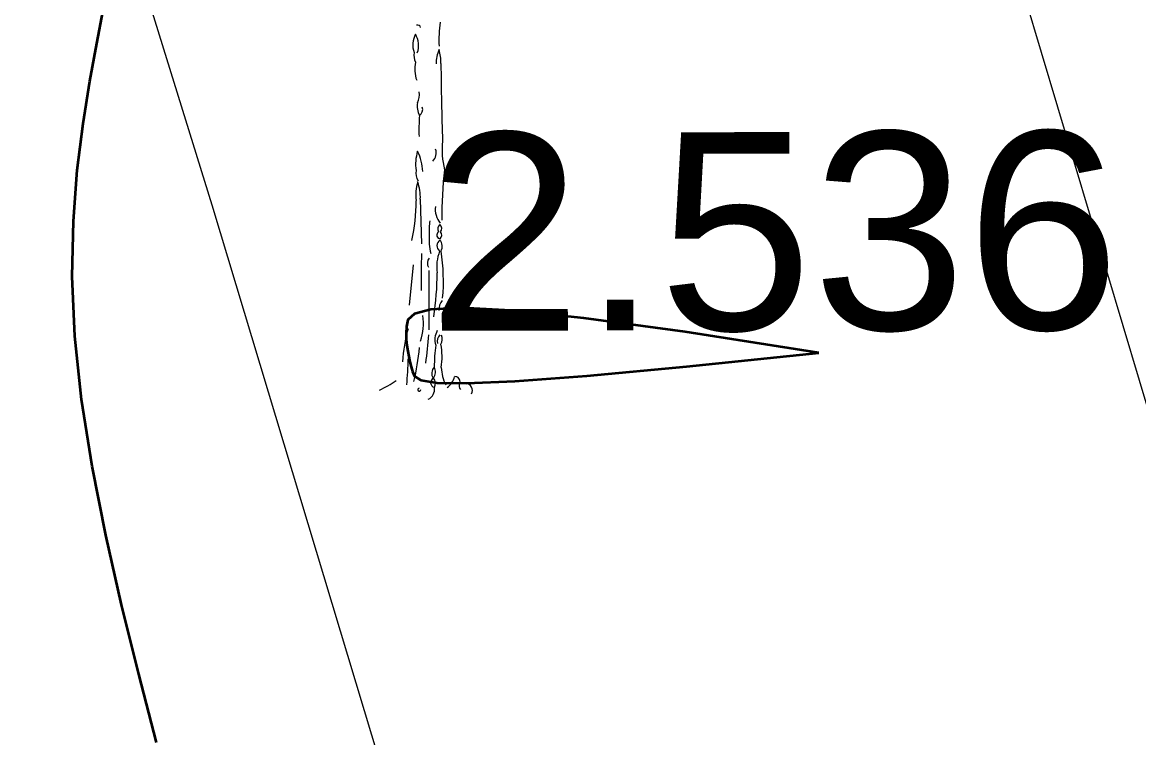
# Model space of a CAD drawing. Header units: millimetres. Extents: x 563604 to 809435, y 2337 to 1331933.
# Drawn here: x 740224 to 743607, y 1234832 to 1237001 of the extents above; entities that cross this region are included whole.
import ezdxf

# ---------------------------------------------------------------- set-up
doc = ezdxf.new("R2010")
doc.units = ezdxf.units.MM
for name, color, linetype, lineweight in [('A-ANNO-DIMS', 211, 'Continuous', 9), ('A-ANNO-DIMS-340', 211, 'Continuous', 9), ('CD TAI', 7, 'Continuous', 9), ('DM CAI-1', 9, 'Continuous', 35), ('ks_caytram-1', 253, 'Continuous', 9), ('MEP DUONG NHUA-1', 253, 'Continuous', 9), ('MUONG DAT-1', 253, 'Continuous', 9), ('NCV_TKCS_HIEN TRANG_251226_dwg-1', 253, 'Continuous', 9)]:
    doc.layers.add(name, color=color, linetype=linetype, lineweight=lineweight)
doc.styles.add('Arial', font='arial_0.ttf', dxfattribs={"height": 600.128024})
doc.styles.add('Arial_2', font='arial_0.ttf', dxfattribs={"width": 0.9, "height": 1360})
doc.dimstyles.new('1_Dim_chi_tiet_khu_đất_1', dxfattribs={"dimscale": 304.8, "dimtxt": 1387.552784, "dimasz": 1.338583, "dimexe": 1.115486, "dimexo": 0.0625, "dimgap": 0.111549, "dimtad": 1, "dimdec": 0, "dimrnd": 5, "dimzin": 0, "dimdsep": 46, "dimtxsty": 'Arial_2', "dimblk1": 'OBLIQUE', "dimblk2": 'OBLIQUE', "dimsah": 1, "dimcen": 0.09, "dimdle": 1.115486, "dimazin": 0, "dimtfac": 1, "dimtdec": 4, "dimtix": 1, "dimtmove": 0, "dimatfit": 3, "dimfxl": 3.346457, "dimfxlon": 1, "dimtvp": 1, "dimtolj": 1, "dimtzin": 0, "dimarcsym": 2})

# ---------------------------------------------------------------- blocks, each defined once
blk = doc.blocks.new('NCV_TKCS_HIEN TRANG_251226_dwg_CX-2645538-TỔNG THỂ_HIỆN TRẠNG KHU ĐẤT')
at = {"layer": 'ks_caytram-1'}
for p, q in [((724297.4, 1291905.8), (724301.1, 1291770.7)), ((724275.5, 1291706.9), (724263.5, 1291584.1)), ((724323, 1291689.2), (724323.4, 1291509.4))]:
    blk.add_line(p, q, dxfattribs=at)
for centre, radius, start, end in [((724743.3, 1292388.7), 389.4, 172.1391, 182.8461), ((724348.1, 1292372.9), 73.3, 153.0931, 198.0291), ((724223.9, 1292371.4), 68.3, 340.9761, 30.4931), ((724290, 1292425.4), 8.45, 5.6771, 117.3739), ((724327.9, 1292343.1), 49.9, 171.7781, 205.9841), ((724454.1, 1292316.4), 108.6, 156.7281, 180.3581), ((724232.5, 1292321.4), 127.6, 357.9771, 17.2851), ((724378, 1292299.8), 97.4, 167.2961, 199.9811), ((730638.3, 1292332.9), 6278.2, 180.14607, 182.29708), ((724246.1, 1292222.3), 49, 330.7421, 9.9641), ((724362.1, 1292189.1), 73.9, 172.7641, 203.7661), ((724282.9, 1292177.7), 21.8, 302.2961, 19.6161), ((725185.8, 1292113.9), 892.4, 177.0861, 181.1741), ((724605.6, 1292054.3), 242.1, 173.5971, 194.1041), ((724412, 1292012.6), 128.7, 162.6581, 188.8151), ((724155, 1291983.7), 150.1, 2.2301, 26.6011), ((724309.4, 1292046.6), 36.3, 315.0341, 17.9821), ((724331.5, 1291985.2), 47.2, 170.6061, 209.9131), ((725661.3, 1291846.2), 1299, 173.4111, 180.1751), ((724405.9, 1291920.8), 122.3, 162.1481, 189.1531), ((724172.4, 1291913.7), 125.2, 356.3711, 20.8411), ((723730.5, 1291900.5), 554.6, 347.5131, 0.0761), ((724410, 1291875.8), 67.3, 173.3661, 219.1311), ((724511.5, 1291809.7), 187.4, 170.7011, 183.3811), ((724366.9, 1291815.3), 17, 126.7251, 210.9251), ((724346, 1291816.5), 16.4, 322.5811, 49.1091), ((724511.8, 1291785.1), 187.9, 175.8731, 193.3661), ((724359.4, 1291797), 11.8, 126.5291, 263.2281), ((724345.9, 1291796.6), 16.5, 317.0541, 37.1911), ((724368.8, 1291764.8), 20.9, 124.9291, 231.5231), ((724333.5, 1291762.7), 30.3, 332.0891, 39.6021), ((727120.6, 1291664), 2820.6, 178.4221, 180.7141), ((724343, 1291711.7), 24, 139.9461, 211.1751), ((724488.5, 1291699.6), 141.4, 159.7981, 186.9391), ((723792.6, 1291657.8), 574.9, 354.7791, 9.0711), ((723537, 1291675.2), 811.2, 351.0981, 0.5221), ((724395.1, 1291571.8), 41.2, 139.0381, 184.3621), ((724138.2, 1291528.2), 168.6, 341.9011, 8.4301), ((724691, 1291390), 447.8, 164.1059, 177.0309), ((723436.6, 1291541.4), 887.5, 351.4121, 356.9951), ((724397.1, 1291480.4), 55.5, 151.0431, 197.5151), ((724380, 1291474.9), 31, 139.6181, 192.5801), ((724332.9, 1291482.1), 31.4, 329.0681, 22.0531), ((723678.3, 1291508.6), 619, 345.4371, 355.1011), ((724846.6, 1291397.7), 506.7, 172.5217, 180.1203), ((724140.9, 1291426.7), 222.4, 351.9411, 10.1481), ((723532.6, 1291421.7), 727.9, 353.7831, 0.0381), ((724358.3, 1291377.9), 26.2, 134.4761, 214.3731), ((724309.5, 1291381.8), 33.8, 326.5761, 26.0661), ((724480.4, 1291398.3), 119.3, 181.3331, 207.5821), ((724029.4, 1291633.2), 338.5, 295.2351, 305.0721), ((724343.6, 1291349.6), 14.8, 113.4081, 256.0101), ((724319.3, 1291347.6), 24.1, 329.1891, 40.2291), ((724348.8, 1291380), 54, 304.1721, 346.9131), ((724403.1, 1291353.2), 14.7, 342.5851, 96.6297), ((724294.2, 1291328.4), 4.52, 89.4331, 0.8371), ((724307.9, 1291329.3), 32.7, 293.8661, 10.4461), ((724431.9, 1291340.3), 17.1, 150.1641, 222.7871), ((724435, 1291325.9), 20.7, 329.4191, 90.3416)]:
    blk.add_arc(centre, radius, start, end, dxfattribs=at)
blk = doc.blocks.new('NCV_TKCS_HIEN TRANG_251226_dwg-1595164-TỔNG THỂ_HIỆN TRẠNG KHU ĐẤT')
at = {"layer": 'DM CAI-1', "flags": 128}
blk.add_lwpolyline([(740630.4, 1234817.3), (740576.4, 1235024.7), (740524.3, 1235235.6), (740476.5, 1235446.8), (740435.3, 1235655.1), (740403.2, 1235857.2), (740382.5, 1236049.8), (740374.8, 1236230.4), (740378.3, 1236398), (740390.2, 1236552.7), (740407.9, 1236694.2), (740428.6, 1236822.2), (740449.7, 1236936.7), (740468.5, 1237037.4), (740482.3, 1237124.1), (740488.4, 1237197.6), (740484.7, 1237262.4), (740469.1, 1237323.7), (740439.3, 1237387.1), (740393.3, 1237457.8), (740328.9, 1237541.2), (740244, 1237642.7), (740136.4, 1237767.7)], dxfattribs=at)
blk.add_lwpolyline([(742637.5, 1235999.5), (742232, 1236063), (741925.6, 1236104.6), (741704.4, 1236127.6), (741554.3, 1236135.2), (741461.5, 1236130.8), (741412.1, 1236117.7), (741392, 1236099.2), (741387.4, 1236078.5), (741386.7, 1236058.4), (741387.2, 1236039.4), (741388.9, 1236021.4), (741391.4, 1236004.2), (741394.6, 1235987.8), (741398.2, 1235972), (741402, 1235956.8), (741405.8, 1235942), (741411.7, 1235927.9), (741431.6, 1235916), (741479.6, 1235908.3), (741569.9, 1235906.7), (741716.6, 1235913.1), (741934, 1235929.4), (742236.2, 1235957.6)], close=True, dxfattribs=at)
at = {"layer": 'MEP DUONG NHUA-1', "flags": 128}
blk.add_lwpolyline([(716231.5, 1321591.7), (717133.5, 1319975.5), (720696.1, 1309813.7), (723366.6, 1301357.1), (725670.4, 1294397), (733749.3, 1266649), (735367.7, 1261954.8), (739458.1, 1249812.8), (743658, 1235750.6), (749920.1, 1214169.6), (754437.4, 1199109), (756928.6, 1191184.1), (760666.8, 1178214.1), (762672.6, 1171661.4), (768012.8, 1151455.6)], dxfattribs=at)
at = {"layer": 'MUONG DAT-1', "flags": 128}
blk.add_lwpolyline([(752286.9, 1199548), (747733.3, 1213433.3), (740799, 1236446.8), (737239.8, 1247927.9), (731715.3, 1265616), (728295.2, 1276774.1), (725536.1, 1284652.1), (720895.6, 1301124.3), (717081.2, 1300936.3), (710093.2, 1307531.3), (707990.2, 1306468.1), (691820.2, 1300720.9), (687515.8, 1297110), (687945.7, 1294643.5), (696311.8, 1277455.4), (695625.2, 1272682.1)], dxfattribs=at)
blk.add_blockref('NCV_TKCS_HIEN TRANG_251226_dwg_CX-2645538-TỔNG THỂ_HIỆN TRẠNG KHU ĐẤT', (17132.2, -55441))
at = {"layer": 'CD TAI', "insert": (741451.4, 1236665.8), "char_height": 600.13, "width": 2512.823, "attachment_point": 1, "rotation": 0.1346, "line_spacing_factor": 0.941778, "style": 'Arial'}
blk.add_mtext('2.536', dxfattribs=at)
blk = doc.blocks.new('DIMBLOCK1-TỔNG THỂ_HIỆN TRẠNG KHU ĐẤT')
at = {"layer": 'A-ANNO-DIMS-340'}
for p, q in [((741408.5, 1206190.7), (721160, 1273417.7)), ((720281.4, 1272798), (721583.6, 1273190.2)), ((721258.1, 1273092.1), (720281.4, 1272798)), ((740333.8, 1206222.1), (741636, 1206614.3)), ((741310.4, 1206516.3), (740333.8, 1206222.1))]:
    blk.add_line(p, q, dxfattribs=at)
at = {"layer": 'A-ANNO-DIMS-340', "lineweight": 25}
for p, q in [((721258.1, 1273092.1), (721003.9, 1273228.6)), ((721258.1, 1273092.1), (721512.3, 1272955.6)), ((741310.4, 1206516.3), (741056.3, 1206652.8)), ((741310.4, 1206516.3), (741564.6, 1206379.8))]:
    blk.add_line(p, q, dxfattribs=at)
at = {"layer": 'A-ANNO-DIMS-340', "color": 0, "insert": (732330.2, 1242571.6), "char_height": 1360, "width": 5635.599, "attachment_point": 1, "rotation": 286.7621, "line_spacing_factor": 0.941778, "style": 'Arial_2'}
blk.add_mtext('69530', dxfattribs=at)
blk = doc.blocks.new('_Oblique')
at = {"color": 0, "linetype": 'ByBlock', "lineweight": -2}
blk.add_line((-0.5, -0.5), (0.5, 0.5), dxfattribs=at)

msp = doc.modelspace()

# ---------------------------------------------------------------- block references
at = {"layer": 'NCV_TKCS_HIEN TRANG_251226_dwg-1'}
msp.add_blockref('NCV_TKCS_HIEN TRANG_251226_dwg-1595164-TỔNG THỂ_HIỆN TRẠNG KHU ĐẤT', (0, 0), dxfattribs=at)

# ---------------------------------------------------------------- dimensions: what is measured, and where the dimension line sits
at = {"layer": 'A-ANNO-DIMS'}
dim = msp.add_linear_dim(base=(721258.1, 1273092.1), p1=(740333.8, 1206222.1), p2=(720281.4, 1272798), angle=286.7621, dimstyle='1_Dim_chi_tiet_khu_đất_1', override={"dimpost": '<>', "dimfxl": 69530.142663}, dxfattribs=at)
dim.commit()
dim.dimension.update_dxf_attribs({"geometry": 'DIMBLOCK1-TỔNG THỂ_HIỆN TRẠNG KHU ĐẤT', "text_midpoint": (731982.1, 1240014.4)})

doc.saveas('drawing.dxf')
